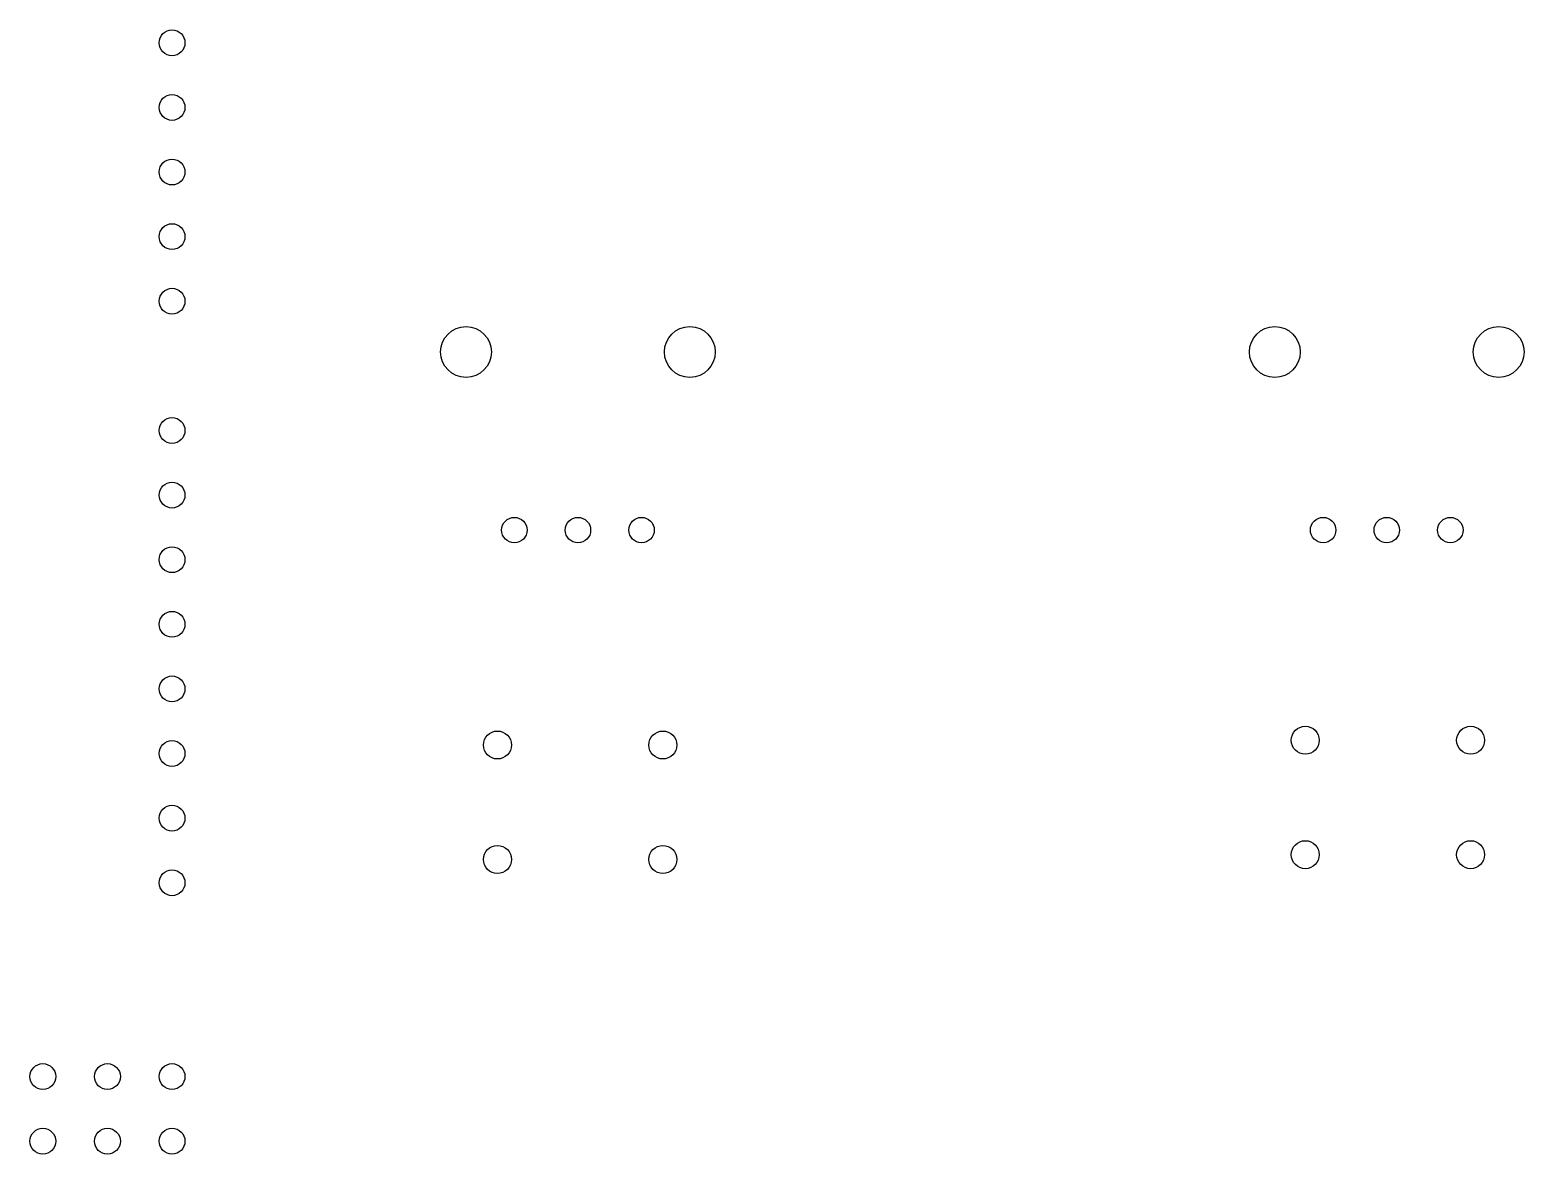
# Model space of a CAD drawing. Extents: x 10 to 584, y -410 to -10.
# Drawn here: x 358.3 to 417.1, y -150.9 to -106.7 of the extents above; entities that cross this region are included whole.
import ezdxf

# ---------------------------------------------------------------- set-up
doc = ezdxf.new("R2010")
doc.units = 0
doc.layers.add('BLACK', color=7, linetype='CONTINUOUS')

msp = doc.modelspace()

# ---------------------------------------------------------------- linework, layer by layer
at = {"layer": 'BLACK'}
for centre, radius in [((363.927, -107.25), 0.508), ((363.927, -109.79), 0.508), ((363.927, -112.33), 0.508), ((363.927, -114.87), 0.508), ((363.927, -117.41), 0.508), ((375.481, -119.405), 1), ((384.281, -119.405), 1), ((407.271, -119.405), 1), ((416.071, -119.405), 1), ((363.927, -122.49), 0.508), ((363.927, -125.03), 0.508), ((377.381, -126.405), 0.5), ((379.881, -126.405), 0.5), ((382.381, -126.405), 0.5), ((409.171, -126.405), 0.5), ((411.671, -126.405), 0.5), ((414.171, -126.405), 0.5), ((363.927, -127.57), 0.508), ((363.927, -130.11), 0.508), ((363.927, -132.65), 0.508), ((376.718, -134.855), 0.55), ((383.218, -134.855), 0.55), ((408.468, -134.667), 0.55), ((414.968, -134.667), 0.55), ((363.927, -135.19), 0.508), ((363.927, -137.73), 0.508), ((376.718, -139.355), 0.55), ((383.218, -139.355), 0.55), ((408.468, -139.167), 0.55), ((414.968, -139.167), 0.55), ((363.927, -140.27), 0.508), ((358.847, -147.89), 0.508), ((361.387, -147.89), 0.508), ((363.927, -147.89), 0.508), ((358.847, -150.43), 0.508), ((361.387, -150.43), 0.508), ((363.927, -150.43), 0.508)]:
    msp.add_circle(centre, radius, dxfattribs=at)

doc.saveas('drawing.dxf')
